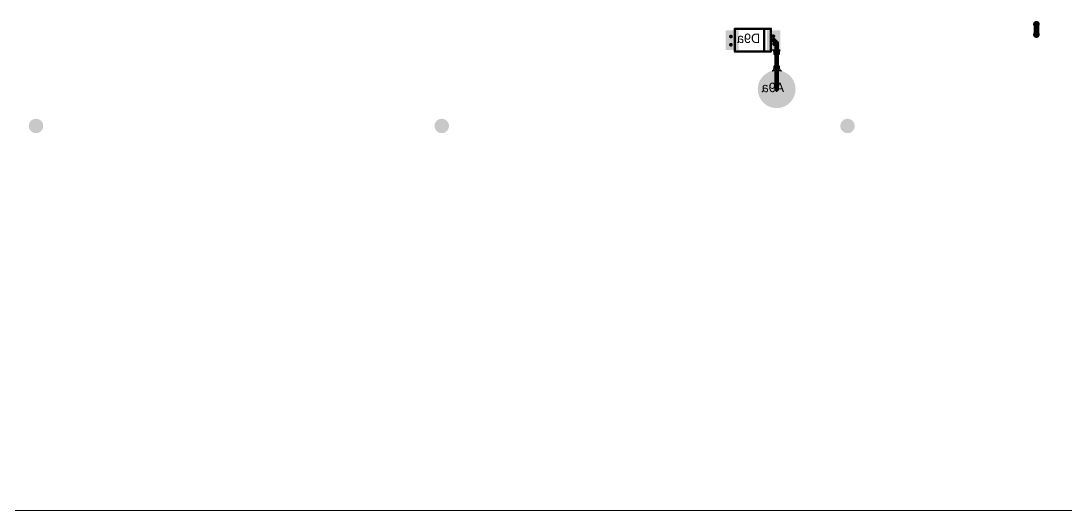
# Model space of a CAD drawing. Header units: millimetres. Extents: x 225 to 632, y 90 to 298.
# Drawn here: x 427.6 to 538.3, y 89.5 to 141.4 of the extents above; entities that cross this region are included whole.
import ezdxf

# ---------------------------------------------------------------- set-up
doc = ezdxf.new("R2010")
doc.units = ezdxf.units.MM
for name, color, linetype in [('BottomLayer', 5, 'Continuous'), ('BottomOverlay', 54, 'Continuous'), ('Mechanical4', 56, 'Continuous'), ('ViaHoleLayer', 16, 'Continuous')]:
    doc.layers.add(name, color=color, linetype=linetype)

# ---------------------------------------------------------------- blocks, each defined once
blk = doc.blocks.new('_____________4_______________B_21')
at = {"layer": 'BottomLayer', "const_width": 2}
blk.add_lwpolyline([(-1, 0, 1), (1, 0, 1)], format="xyb", close=True, dxfattribs=at)
blk = doc.blocks.new('TM___P2_F2_B_B_71')
at = {"layer": 'BottomLayer'}
for points in [[(-2.9, -1.05), (-1.5, -1.05), (-2.9, 1.05), (-1.5, 1.05)], [(1.5, -1.05), (2.9, -1.05), (1.5, 1.05), (2.9, 1.05)]]:
    blk.add_solid(points, dxfattribs=at)
at = {"layer": 'BottomOverlay', "const_width": 0.254}
for points in [[(-1.9, -1.2), (-1.9, 1.2)], [(-1.9, 1.2), (1.9, 1.2)], [(1.2, -1.2), (1.2, 1.2)], [(1.9, -1.2), (1.9, 1.2)], [(-1.9, -1.2), (1.9, -1.2)]]:
    blk.add_lwpolyline(points, dxfattribs=at)
at = {"layer": 'BottomOverlay', "const_width": 0.127}
for points in [[(-1.96, 1.2, 1), (-1.84, 1.2, 1)], [(-1.96, 1.2, 1), (-1.84, 1.2, 1)], [(1.14, 1.2, 1), (1.26, 1.2, 1)], [(1.84, 1.2, 1), (1.96, 1.2, 1)], [(1.84, 1.2, 1), (1.96, 1.2, 1)], [(-1.96, -1.2, 1), (-1.84, -1.2, 1)], [(-1.96, -1.2, 1), (-1.84, -1.2, 1)], [(1.14, -1.2, 1), (1.26, -1.2, 1)], [(1.84, -1.2, 1), (1.96, -1.2, 1)], [(1.84, -1.2, 1), (1.96, -1.2, 1)]]:
    blk.add_lwpolyline(points, format="xyb", close=True, dxfattribs=at)
blk = doc.blocks.new('CESI_B7023293_89')
at = {"layer": 'BottomLayer', "const_width": 0.762}
blk.add_lwpolyline([(39.62, 18.5, 1), (40.38, 18.5, 1)], format="xyb", close=True, dxfattribs=at)
blk = doc.blocks.new('CESI_B7023293_91')
at = {"layer": 'BottomLayer', "const_width": 0.762}
blk.add_lwpolyline([(39.62, 18.5, 1), (40.38, 18.5, 1)], format="xyb", close=True, dxfattribs=at)
blk = doc.blocks.new('CESI_B7023293_93')
at = {"layer": 'BottomLayer', "const_width": 0.762}
blk.add_lwpolyline([(39.62, 18.5, 1), (40.38, 18.5, 1)], format="xyb", close=True, dxfattribs=at)

msp = doc.modelspace()

# ---------------------------------------------------------------- linework, layer by layer
at = {"layer": 'BottomLayer'}
for p, q in [((507.22, 138.32), (507.18, 138.33)), ((507.18, 138.33), (508.05, 138.33)), ((507.27, 138.31), (507.22, 138.32)), ((507.3, 138.28), (507.27, 138.31)), ((507.34, 138.25), (507.3, 138.28)), ((507.36, 138.2), (507.34, 138.25)), ((507.38, 138.15), (507.36, 138.2)), ((507.4, 138.08), (507.38, 138.15)), ((507.41, 138.01), (507.4, 138.08)), ((507.42, 137.92), (507.41, 138.01)), ((507.42, 137.83), (507.42, 137.92)), ((507.92, 137.83), (507.42, 137.83)), ((507.93, 137.92), (507.92, 137.83)), ((507.94, 138.08), (507.93, 137.92)), ((507.96, 138.2), (507.94, 138.15)), ((507.94, 138.15), (507.94, 138.08)), ((507.97, 138.25), (507.96, 138.2)), ((507.98, 138.28), (507.97, 138.25)), ((508, 138.31), (507.98, 138.28)), ((508.02, 138.32), (508, 138.31)), ((508.05, 138.33), (508.02, 138.32)), ((507.34, 136.23), (507.36, 136.28)), ((507.36, 136.28), (507.38, 136.34)), ((507.38, 136.34), (507.4, 136.41)), ((507.4, 136.41), (507.41, 136.48)), ((507.41, 136.48), (507.42, 136.57)), ((507.42, 136.66), (507.92, 136.66)), ((507.42, 136.57), (507.42, 136.66)), ((507.92, 136.66), (507.93, 136.57)), ((507.93, 136.57), (507.93, 136.48)), ((507.93, 136.48), (507.95, 136.41)), ((507.95, 136.41), (507.96, 136.34)), ((507.96, 136.34), (507.99, 136.28)), ((507.99, 136.28), (508.01, 136.23)), ((507.18, 136.11), (507.22, 136.13)), ((508.17, 136.11), (507.18, 136.11)), ((507.22, 136.13), (507.27, 136.15)), ((507.27, 136.15), (507.3, 136.19)), ((507.3, 136.19), (507.34, 136.23)), ((508.01, 136.23), (508.05, 136.19)), ((508.05, 136.19), (508.08, 136.15)), ((508.08, 136.15), (508.13, 136.13)), ((508.13, 136.13), (508.17, 136.11))]:
    msp.add_line(p, q, dxfattribs=at)
for points, const_width in [([(535.02, 141.05, 1), (535.37, 141.05, 1)], 0.35), ([(535.05, 141.05, 1), (535.35, 141.05, 1)], 0.3), ([(502.72, 139.75, 1), (502.92, 139.75, 1)], 0.2), ([(507.22, 139.37, 1), (507.47, 139.37, 1)], 0.25), ([(507.22, 139.78, 1), (507.42, 139.78, 1)], 0.2), ([(535.02, 139.95, 1), (535.37, 139.95, 1)], 0.35), ([(535.05, 139.95, 1), (535.35, 139.95, 1)], 0.3), ([(502.72, 138.88, 1), (502.92, 138.88, 1)], 0.2), ([(507.3, 138.95, 1), (507.5, 138.95, 1)], 0.2), ([(507.55, 139.05, 1), (507.8, 139.05, 1)], 0.25), ([(507.55, 139.05, 1), (507.8, 139.05, 1)], 0.25), ([(507.55, 134.17, 1), (507.8, 134.17, 1)], 0.25)]:
    msp.add_lwpolyline(points, format="xyb", close=True, dxfattribs=dict(at, const_width=const_width))
for points, const_width in [([(535.2, 139.95), (535.2, 141.05)], 0.6), ([(507.35, 139.37), (507.67, 139.05)], 0.5), ([(507.67, 134.17), (507.67, 139.05)], 0.5)]:
    msp.add_lwpolyline(points, dxfattribs=dict(at, const_width=const_width))
at = {"layer": 'Mechanical4', "const_width": 0.12}
msp.add_lwpolyline([(288.95, 89.57), (585.95, 89.57)], dxfattribs=at)
at = {"layer": 'ViaHoleLayer'}
for points, const_width in [([(535.13, 141.05, 1), (535.27, 141.05, 1)], 0.15), ([(502.8, 139.75, 1), (502.85, 139.75, 1)], 0.05), ([(507.3, 139.78, 1), (507.35, 139.78, 1)], 0.05), ([(535.13, 139.95, 1), (535.27, 139.95, 1)], 0.15), ([(502.8, 138.88, 1), (502.85, 138.88, 1)], 0.05), ([(507.37, 138.95, 1), (507.42, 138.95, 1)], 0.05)]:
    msp.add_lwpolyline(points, format="xyb", close=True, dxfattribs=dict(at, const_width=const_width))

# ---------------------------------------------------------------- block references
for name, p, rotation in [('TM___P2_F2_B_B_71', (505.15, 139.37), 360), ('_____________4_______________B_21', (507.67, 134.17), 180), ('CESI_B7023293_89', (447.68, 90.28), 90), ('CESI_B7023293_91', (490.68, 90.28), 90), ('CESI_B7023293_93', (533.68, 90.28), 90)]:
    msp.add_blockref(name, p, dxfattribs=dict(rotation=rotation))

# ---------------------------------------------------------------- texts
at = {"layer": 'BottomOverlay', "text_generation_flag": 2}
for s, p in [('D9a', (505.92, 139.06)), ('A9a', (508.46, 133.86))]:
    msp.add_text(s, height=1, dxfattribs=at).set_placement(p)

doc.saveas('drawing.dxf')
